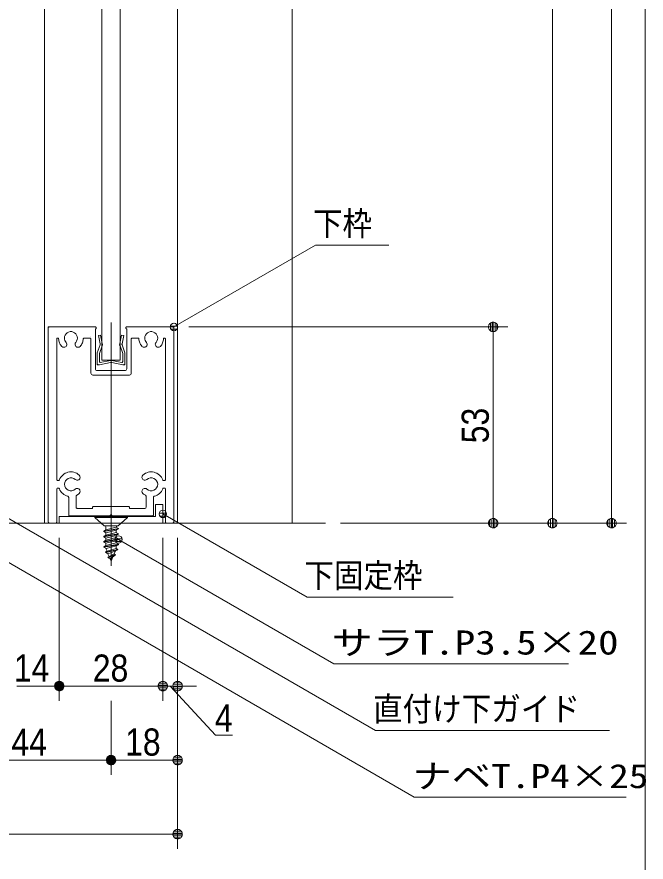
# Model space of a CAD drawing. Units: millimetres, scale not verified, with parts at other scales. Extents: x -6062 to 6062, y -3045 to 3045.
# Drawn here: x 1363 to 2214, y -2408 to -1266 of the extents above; entities that cross this region are included whole.
import ezdxf
from ezdxf.enums import TextEntityAlignment as Align

# ---------------------------------------------------------------- set-up
doc = ezdxf.new("R2010")
doc.units = ezdxf.units.MM
doc.header["$LTSCALE"] = 20
for name, color, linetype, lineweight in [('0-0_2寸法-1', 7, 'Continuous', 9), ('0-1_0', 7, 'Continuous', 9), ('0-2_2寸法-3', 7, 'Continuous', 9), ('0-3_2寸法-2', 7, 'Continuous', 9), ('0-4_1図面枠', 7, 'Continuous', 9), ('0-5_3一般', 7, 'Continuous', 9)]:
    doc.layers.add(name, color=color, linetype=linetype, lineweight=lineweight)
doc.styles.add('ＭＳ ゴシック', font='')
doc.styles.add('ＭＳ Ｐゴシック', font='')
doc.styles.get('ＭＳ ゴシック').set_extended_font_data('MS Gothic')
doc.styles.get('ＭＳ Ｐゴシック').set_extended_font_data('MS PGothic')

# ---------------------------------------------------------------- blocks, each defined once
blk = doc.blocks.new('グループ-14')
at = {"layer": '0-4_1図面枠'}
blk.add_lwpolyline([(-80000, 55400), (80000, 55400), (80000, -55400), (-80000, -55400)], close=True, dxfattribs=at)
blk = doc.blocks.new('図面枠')
at = {"layer": '0-4_1図面枠'}
blk.add_blockref('グループ-14', (0, 0), dxfattribs=at)
blk = doc.blocks.new('_Dot')
at = {"layer": '0-1_0'}
for p, q in [((-10, 0), (-20, 0)), ((9.78, 2), (-9.78, 2)), ((7.99, 6), (-7.99, 6)), ((9.16, -3.98), (-9.16, -3.98)), ((6, -7.98), (-6, -7.98))]:
    blk.add_line(p, q, dxfattribs=at)
for points in [[(10, 0), (9.92, 1.25), (9.69, 2.49), (9.3, 3.68), (8.76, 4.82), (8.09, 5.88), (7.29, 6.85), (6.37, 7.71), (5.36, 8.44), (4.26, 9.05), (3.09, 9.51), (1.87, 9.82), (0.63, 9.98), (-0.63, 9.98), (-1.87, 9.82), (-3.09, 9.51), (-4.26, 9.05), (-5.36, 8.44), (-6.37, 7.71), (-7.29, 6.85), (-8.09, 5.88), (-8.76, 4.82), (-9.3, 3.68), (-9.69, 2.49), (-9.92, 1.25), (-10, 0), (0, 0)], [(-10, 0), (-9.92, -1.25), (-9.69, -2.49), (-9.3, -3.68), (-8.76, -4.82), (-8.09, -5.88), (-7.29, -6.85), (-6.37, -7.71), (-5.36, -8.44), (-4.26, -9.05), (-3.09, -9.51), (-1.87, -9.82), (-0.63, -9.98), (0.63, -9.98), (1.87, -9.82), (3.09, -9.51), (4.26, -9.05), (5.36, -8.44), (6.37, -7.71), (7.29, -6.85), (8.09, -5.88), (8.76, -4.82), (9.3, -3.68), (9.69, -2.49), (9.92, -1.25), (10, 0), (0, 0)]]:
    blk.add_lwpolyline(points, close=True, dxfattribs=at)
blk = doc.blocks.new('グループ-71')
at = {"layer": '0-5_3一般'}
blk.add_line((46413.7, -39000), (71363.7, -39000), dxfattribs=at)
blk = doc.blocks.new('グループ-159')
at = {"layer": '0-5_3一般'}
for p, q in [((65313.7, -34600), (65313.7, 15604.9)), ((65813.7, 15604.9), (65813.7, -34600)), ((65813.7, -34600), (65313.7, -34600)), ((65563.7, -38327.7), (65563.7, -40027.7))]:
    blk.add_line(p, q, dxfattribs=at)
blk.add_lwpolyline([(67363.7, 20004.9), (67363.7, -39000), (63763.7, -39000), (63763.7, 20004.9)], close=True, dxfattribs=at)
blk = doc.blocks.new('グループ-160')
at = {"layer": '0-5_3一般'}
for p, q in [((65563.7, -34000), (65563.7, -34752)), ((65191.5, -34400.5), (65265, -34184.8)), ((65319.3, -34210.5), (65248.7, -34420)), ((65265, -34184.8), (65270.8, -34172.6)), ((65268, -34159.5), (65270.8, -34172.6)), ((65319.3, -34210.5), (65333.7, -34180)), ((65326.7, -34147.1), (65333.7, -34180)), ((65800.6, -34147.1), (65793.7, -34180)), ((65808, -34210.5), (65793.7, -34180)), ((65878.7, -34420), (65808, -34210.5)), ((65859.3, -34159.5), (65856.6, -34172.6)), ((65862.3, -34184.8), (65856.6, -34172.6)), ((65862.3, -34184.8), (65935.8, -34400.5)), ((65188.7, -34690), (65188.7, -34413.3)), ((65248.7, -34635.8), (65248.7, -34420)), ((65878.7, -34635.8), (65878.7, -34420)), ((65938.7, -34413.3), (65938.7, -34690)), ((65188.7, -34690), (65188.7, -34720)), ((65248.7, -34720), (65545, -34661.8)), ((65272.4, -34655.5), (65545, -34601.8)), ((65854.9, -34655.5), (65582.3, -34601.8)), ((65878.7, -34720), (65582.3, -34661.8)), ((65938.7, -34690), (65938.7, -34720)), ((65218.7, -34720), (65188.7, -34720)), ((65248.7, -34720), (65218.7, -34720)), ((65908.7, -34720), (65878.7, -34720)), ((65908.7, -34720), (65938.7, -34720))]:
    blk.add_line(p, q, dxfattribs=at)
for points in [[(65268, -34159.5), (65220, -33932.4), (65278.7, -33920), (65326.7, -34147.1)], [(65800.6, -34147.1), (65848.7, -33920), (65907.4, -33932.4), (65859.3, -34159.5)]]:
    blk.add_lwpolyline(points, dxfattribs=at)
for centre, radius, start, end in [((65228.9, -34167.7), 40, 334.72228, 353.33323), ((65228.9, -34167.7), 40, 353.33323, 11.94418), ((65228.9, -34167.7), 100, 334.72228, 353.33323), ((65228.9, -34167.7), 100, 353.33323, 11.94418), ((65898.5, -34167.7), 100, 168.05582, 186.66677), ((65898.5, -34167.7), 100, 186.66677, 205.27772), ((65898.5, -34167.7), 40, 168.05582, 186.66677), ((65898.5, -34167.7), 40, 186.66677, 205.27772), ((65218.7, -34413.3), 30, 167.36114, 180), ((65218.7, -34413.3), 30, 154.72228, 167.36114), ((65908.7, -34413.3), 30, 12.63886, 25.27772), ((65908.7, -34413.3), 30, 0, 12.63886), ((65218.7, -34690), 30, 180, 225), ((65268.7, -34635.8), 20, 180, 230.3825), ((65268.7, -34635.8), 20, 230.3825, 280.76501), ((65563.7, -34700), 100, 95.3825, 100.76501), ((65563.7, -34760), 100, 95.3825, 100.76501), ((65563.7, -34700), 100, 90, 95.3825), ((65563.7, -34760), 100, 90, 95.3825), ((65563.7, -34700), 100, 84.6175, 90), ((65563.7, -34760), 100, 84.6175, 90), ((65563.7, -34700), 100, 79.23499, 84.6175), ((65563.7, -34760), 100, 79.23499, 84.6175), ((65858.7, -34635.8), 20, 259.23499, 309.6175), ((65858.7, -34635.8), 20, 309.6175, 0), ((65908.7, -34690), 30, 315, 0), ((65218.7, -34690), 30, 225, 270), ((65908.7, -34690), 30, 270, 315)]:
    blk.add_arc(centre, radius, start, end, dxfattribs=at)
blk = doc.blocks.new('グループ-162')
at = {"layer": '0-5_3一般'}
for p, q in [((65563.7, -38810), (65563.7, -38761.7)), ((65563.7, -40153.6), (65563.7, -38810)), ((65123.7, -38830), (66003.7, -38830)), ((65123.7, -38850), (66003.7, -38850)), ((65753.7, -39070), (66003.7, -38850)), ((66003.7, -38830), (66003.7, -38850)), ((65363.7, -39227.3), (65763.7, -39156.7)), ((65423.7, -39179.4), (65363.7, -39214)), ((65753.7, -39070), (65373.7, -39070)), ((65703.7, -39108.7), (65423.7, -39179.4)), ((65423.7, -39179.4), (65423.7, -39120)), ((65703.7, -39250), (65423.7, -39320.7)), ((65423.7, -39262), (65423.7, -39320.7)), ((65763.7, -39143.3), (65703.7, -39108.7)), ((65763.7, -39156.7), (65703.7, -39191.3)), ((65703.7, -39250), (65703.7, -39191.3)), ((65763.7, -39284.7), (65703.7, -39250)), ((65763.7, -39143.3), (65763.7, -39156.7)), ((65363.7, -39368.7), (65763.7, -39298)), ((65423.7, -39320.7), (65363.7, -39355.3)), ((65363.7, -39510), (65763.7, -39439.3)), ((65423.7, -39462), (65363.7, -39496.7)), ((65703.7, -39391.4), (65423.7, -39462)), ((65423.7, -39462), (65423.7, -39403.3)), ((65763.7, -39298), (65703.7, -39332.6)), ((65703.7, -39332.6), (65703.7, -39391.4)), ((65763.7, -39426), (65703.7, -39391.4)), ((65763.7, -39439.3), (65703.7, -39474)), ((65703.7, -39474), (65703.7, -39532.7)), ((65763.7, -39284.7), (65763.7, -39298)), ((65763.7, -39426), (65763.7, -39439.3)), ((65365.8, -39638), (65763.7, -39567.3)), ((65423.7, -39604.6), (65365.8, -39638)), ((65365.8, -39638), (65367.7, -39651.3)), ((65763.7, -39580.7), (65367.7, -39651.3)), ((65367.7, -39651.3), (65430.8, -39687.8)), ((65414.7, -39779.3), (65744.5, -39708.7)), ((65739.2, -39722), (65420.9, -39792.7)), ((65703.7, -39532.7), (65423.7, -39604.6)), ((65423.7, -39604.6), (65423.7, -39544.6)), ((65430.8, -39687.8), (65703.7, -39612.4)), ((65697.6, -39681.6), (65451.2, -39758.2)), ((65739.2, -39722), (65676.1, -39758.4)), ((65744.5, -39708.7), (65697.6, -39681.6)), ((65763.7, -39567.3), (65703.7, -39532.7)), ((65703.7, -39612.4), (65763.7, -39580.7)), ((65744.5, -39708.7), (65739.2, -39722)), ((65763.7, -39567.3), (65763.7, -39580.7)), ((65414.7, -39779.3), (65451.2, -39758.2)), ((65414.7, -39779.3), (65420.9, -39792.7)), ((65479.3, -39826.4), (65420.9, -39792.7)), ((65479.3, -39826.4), (65676.1, -39758.4)), ((65511.4, -39903.9), (65479.3, -39826.4)), ((65480.6, -39920.7), (65646.2, -39830.7)), ((65679.7, -39850), (65480.6, -39920.7)), ((65480.6, -39920.7), (65486.8, -39934)), ((65486.8, -39934), (65673.5, -39863.3)), ((65535.6, -39962.2), (65486.8, -39934)), ((65615.5, -39904.9), (65563.7, -40030)), ((65673.2, -39765.5), (65646.2, -39830.7)), ((65646.2, -39830.7), (65679.7, -39850)), ((65563.7, -40030), (65535.6, -39962.2))]:
    blk.add_line(p, q, dxfattribs=at)
for points in [[(65123.7, -38830), (65123.7, -38850), (65373.7, -39070)], [(65763.7, -39143.3), (65363.7, -39214), (65363.7, -39227.3)], [(65363.7, -39227.3), (65423.7, -39262), (65703.7, -39191.3)], [(65763.7, -39284.7), (65363.7, -39355.3), (65363.7, -39368.7)], [(65363.7, -39368.7), (65423.7, -39403.3), (65703.7, -39332.6)], [(65763.7, -39426), (65363.7, -39496.7), (65363.7, -39510)], [(65363.7, -39510), (65423.7, -39544.6), (65703.7, -39474)], [(65535.6, -39962.2), (65673.5, -39863.3), (65679.7, -39850)]]:
    blk.add_lwpolyline(points, dxfattribs=at)
for centre, radius, start, end in [((65373.7, -39120), 50, 45, 90), ((65373.7, -39120), 50, 0, 45), ((65753.7, -39120), 50, 128.85337, 167.70674), ((65753.7, -39120), 50, 90, 128.85337), ((65823.7, -39612.4), 400, 190.85321, 196.29264), ((65823.7, -39612.4), 400, 196.29264, 201.73206), ((65303.7, -39612.4), 400, 350.04076, 355.02038), ((65303.7, -39612.4), 400, 355.02038, 0), ((65303.7, -39612.4), 400, 337.5, 338.04607), ((65303.7, -39612.4), 400, 338.04607, 338.59214)]:
    blk.add_arc(centre, radius, start, end, dxfattribs=at)
blk = doc.blocks.new('グループ-164')
at = {"layer": '0-5_3一般'}
for p, q in [((63863.7, -33730), (63863.7, -33700)), ((63893.7, -33700), (63863.7, -33700)), ((63863.7, -33730), (63863.7, -38950)), ((65143.7, -33700), (63893.7, -33700)), ((65138.7, -34830), (65138.7, -33750)), ((65138.7, -33750), (65143.7, -33750)), ((65163.7, -33700), (65163.9, -33700)), ((65163.7, -33730), (65163.7, -33720)), ((65563.7, -33579.3), (65563.7, -38770)), ((65963.7, -33730), (65963.7, -33720)), ((65983.7, -33700), (67233.7, -33700)), ((65988.7, -33750), (65983.7, -33750)), ((65988.7, -33750), (65988.7, -34830)), ((67233.7, -33700), (67263.7, -33700)), ((67263.7, -33730), (67263.7, -33700)), ((67263.7, -38950), (67263.7, -33730)), ((64118.7, -34000), (64119.5, -34000)), ((64993.7, -34000), (64837.8, -34000)), ((65018.7, -33970), (65018.7, -33970)), ((66289.5, -34000), (66133.7, -34000)), ((67007.8, -34000), (67008.7, -34000)), ((64093.7, -34025), (64093.7, -37820)), ((65018.7, -34025), (65018.7, -34950)), ((66108.7, -34025), (66108.7, -34950)), ((67033.7, -37820), (67033.7, -34025)), ((65938.7, -34880), (65188.7, -34880)), ((66058.7, -35000), (65068.7, -35000)), ((64137.6, -37850), (64123.7, -37850)), ((67003.7, -37850), (66989.7, -37850)), ((64093.7, -38080), (64093.7, -38970)), ((64137.6, -38050), (64123.7, -38050)), ((66989.7, -38050), (67003.7, -38050)), ((67033.7, -38970), (67033.7, -38080)), ((64418.7, -38775), (64418.7, -38303.7)), ((64618.7, -38570), (64618.7, -38273)), ((66508.7, -38570), (66508.7, -38273)), ((66708.7, -38775), (66708.7, -38303.7)), ((65063.7, -38600), (65063.7, -38580)), ((66038.7, -38550), (65093.7, -38550)), ((66063.7, -38600), (66063.7, -38575)), ((65533.7, -38800), (64443.7, -38800)), ((65063.7, -38600), (64648.7, -38600)), ((65563.7, -38770), (65533.7, -38800)), ((65563.7, -38770), (65593.7, -38800)), ((65563.7, -38770), (65563.7, -38982.6)), ((66683.7, -38800), (65593.7, -38800)), ((66478.7, -38600), (66063.7, -38600)), ((64063.7, -39000), (63913.7, -39000)), ((67213.7, -39000), (67063.7, -39000))]:
    blk.add_line(p, q, dxfattribs=at)
for centre, radius, start, end in [((63893.7, -33730), 30, 135, 180), ((63893.7, -33730), 30, 90, 135), ((65143.7, -33720), 20, 45, 90), ((65143.7, -33730), 20, 270, 315), ((65143.7, -33720), 20, 0, 45), ((65143.7, -33730), 20, 315, 0), ((65983.7, -33720), 20, 135, 180), ((65983.7, -33730), 20, 180, 225), ((65983.7, -33720), 20, 90, 135), ((65983.7, -33730), 20, 225, 270), ((67233.7, -33730), 30, 45, 90), ((67233.7, -33730), 30, 0, 45), ((64118.7, -34025), 25, 135, 180), ((64118.7, -34025), 25, 90, 135), ((64119.5, -34025), 25, 46.99104, 90), ((64119.5, -34025), 25, 3.98208, 46.99104), ((64478.7, -34000), 175, 124.57097, 180), ((64478.7, -34000), 175, 180, 200.85806), ((64478.7, -34000), 175, 69.14194, 124.57097), ((64478.7, -34000), 175, 13.71292, 69.14194), ((64478.7, -34000), 175, 318.28389, 13.71292), ((64837.8, -34025), 25, 133.00896, 176.01792), ((64837.8, -34025), 25, 90, 133.00896), ((64993.7, -34025), 25, 45, 90), ((64993.7, -34025), 25, 0, 45), ((66133.7, -34025), 25, 135, 180), ((66133.7, -34025), 25, 90, 135), ((66289.5, -34025), 25, 46.99104, 90), ((66289.5, -34025), 25, 3.98208, 46.99104), ((66648.7, -34000), 175, 124.57097, 180), ((66648.7, -34000), 175, 180, 200.85806), ((66648.7, -34000), 175, 69.14194, 124.57097), ((66648.7, -34000), 175, 13.71292, 69.14194), ((66648.7, -34000), 175, 318.28389, 13.71292), ((67007.8, -34025), 25, 133.00896, 176.01792), ((67007.8, -34025), 25, 90, 133.00896), ((67008.7, -34025), 25, 45, 90), ((67008.7, -34025), 25, 0, 45), ((64478.7, -34000), 335, 183.98208, 201.88695), ((64478.7, -34000), 335, 201.88695, 219.79182), ((64478.7, -34000), 335, 219.79182, 220.75396), ((64478.7, -34000), 335, 219.79182, 220.75396), ((64478.7, -34000), 335, 220.75396, 221.71611), ((64478.7, -34000), 335, 220.75396, 221.71611), ((64288.3, -34169.7), 80, 221.71611, 275.85806), ((64288.3, -34169.7), 80, 275.85806, 330), ((64478.7, -34000), 175, 200.85806, 221.71611), ((64288.3, -34169.7), 80, 5.85806, 41.71611), ((64288.3, -34169.7), 80, 330, 5.85806), ((64669, -34169.7), 80, 174.14194, 210), ((64669, -34169.7), 80, 138.28389, 174.14194), ((64669, -34169.7), 80, 210, 264.14194), ((64669, -34169.7), 80, 264.14194, 318.28389), ((64478.7, -34000), 335, 318.28389, 337.15091), ((64478.7, -34000), 335, 337.15091, 356.01792), ((66648.7, -34000), 335, 183.98208, 201.88695), ((66648.7, -34000), 335, 201.88695, 219.79182), ((66648.7, -34000), 335, 219.79182, 220.75396), ((66648.7, -34000), 335, 219.79182, 220.75396), ((66648.7, -34000), 335, 220.75396, 221.71611), ((66648.7, -34000), 335, 220.75396, 221.71611), ((66458.3, -34169.7), 80, 221.71611, 275.85806), ((66458.3, -34169.7), 80, 275.85806, 330), ((66648.7, -34000), 175, 200.85806, 221.71611), ((66458.3, -34169.7), 80, 5.85806, 41.71611), ((66458.3, -34169.7), 80, 330, 5.85806), ((66839, -34169.7), 80, 174.14194, 210), ((66839, -34169.7), 80, 138.28389, 174.14194), ((66839, -34169.7), 80, 210, 264.14194), ((66839, -34169.7), 80, 264.14194, 318.28389), ((66648.7, -34000), 335, 318.28389, 337.15091), ((66648.7, -34000), 335, 337.15091, 356.01792), ((65188.7, -34830), 50, 180, 225), ((65188.7, -34830), 50, 225, 270), ((65938.7, -34830), 50, 270, 315), ((65938.7, -34830), 50, 315, 0), ((65068.7, -34950), 50, 180, 225), ((65068.7, -34950), 50, 225, 270), ((66058.7, -34950), 50, 270, 315), ((66058.7, -34950), 50, 315, 0), ((64478.7, -37950), 335, 103.70953, 159.13518), ((64478.7, -37950), 335, 48.28389, 103.70953), ((66648.7, -37950), 335, 76.29047, 131.71611), ((66648.7, -37950), 335, 20.86482, 76.29047), ((64123.7, -37820), 30, 180, 225), ((64123.7, -37820), 30, 225, 270), ((64137.6, -37820), 30, 270, 304.56759), ((64137.6, -37820), 30, 304.56759, 339.13518), ((64478.7, -37950), 175, 114.14194, 180), ((64478.7, -37950), 175, 48.28389, 114.14194), ((64648.4, -37759.7), 80, 228.28389, 264.14194), ((64648.4, -37759.7), 80, 264.14194, 300), ((64648.4, -37759.7), 80, 300, 354.14194), ((64648.4, -37759.7), 80, 354.14194, 48.28389), ((66479, -37759.7), 80, 131.71611, 185.85806), ((66479, -37759.7), 80, 185.85806, 240), ((66479, -37759.7), 80, 240, 275.85806), ((66479, -37759.7), 80, 275.85806, 311.71611), ((66648.7, -37950), 175, 65.85806, 131.71611), ((66648.7, -37950), 175, 0, 65.85806), ((66989.7, -37820), 30, 200.86482, 235.43241), ((66989.7, -37820), 30, 235.43241, 270), ((67003.7, -37820), 30, 270, 315), ((67003.7, -37820), 30, 315, 0), ((64123.7, -38080), 30, 135, 180), ((64123.7, -38080), 30, 90, 135), ((64137.6, -38080), 30, 55.43241, 90), ((64137.6, -38080), 30, 20.86482, 55.43241), ((64478.7, -37950), 335, 200.86482, 228.29494), ((64478.7, -37950), 175, 180, 245.85806), ((64478.7, -37950), 175, 245.85806, 311.71611), ((64648.4, -38140.3), 80, 95.85806, 131.71611), ((64648.4, -38140.3), 80, 60, 95.85806), ((64648.4, -38140.3), 80, 5.85806, 60), ((66479, -38140.3), 80, 120, 174.14194), ((66479, -38140.3), 80, 84.14194, 120), ((66479, -38140.3), 80, 48.28389, 84.14194), ((66648.7, -37950), 175, 228.28389, 294.14194), ((66648.7, -37950), 175, 294.14194, 0), ((66648.7, -37950), 335, 311.70506, 339.13518), ((66989.7, -38080), 30, 124.56759, 159.13518), ((66989.7, -38080), 30, 90, 124.56759), ((67003.7, -38080), 30, 45, 90), ((67003.7, -38080), 30, 0, 45), ((64478.7, -37950), 335, 228.29494, 255.72505), ((64388.7, -38303.7), 30, 37.86252, 75.72505), ((64388.7, -38303.7), 30, 0, 37.86252), ((64648.7, -38273), 30, 148.8795, 180), ((64648.7, -38273), 30, 117.75899, 148.8795), ((64478.7, -37950), 335, 297.75899, 304.73755), ((64478.7, -37950), 335, 304.73755, 311.71611), ((64648.4, -38140.3), 80, 311.71611, 5.85806), ((66479, -38140.3), 80, 174.14194, 228.28389), ((66648.7, -37950), 335, 228.28389, 235.26245), ((66648.7, -37950), 335, 235.26245, 242.24101), ((66478.7, -38273), 30, 31.1205, 62.24101), ((66478.7, -38273), 30, 0, 31.1205), ((66738.7, -38303.7), 30, 142.13748, 180), ((66738.7, -38303.7), 30, 104.27495, 142.13748), ((66648.7, -37950), 335, 284.27495, 311.70506), ((64648.7, -38570), 30, 180, 225), ((65093.7, -38580), 30, 135, 180), ((65093.7, -38580), 30, 90, 135), ((66038.7, -38575), 25, 45, 90), ((66038.7, -38575), 25, 0, 45), ((66478.7, -38570), 30, 315, 0), ((64443.7, -38775), 25, 180, 225), ((64443.7, -38775), 25, 225, 270), ((64648.7, -38570), 30, 225, 270), ((66478.7, -38570), 30, 270, 315), ((66683.7, -38775), 25, 270, 315), ((66683.7, -38775), 25, 315, 0), ((63913.7, -38950), 50, 180, 225), ((63913.7, -38950), 50, 225, 270), ((64063.7, -38970), 30, 270, 315), ((64063.7, -38970), 30, 315, 0), ((67063.7, -38970), 30, 180, 225), ((67063.7, -38970), 30, 225, 270), ((67213.7, -38950), 50, 270, 315), ((67213.7, -38950), 50, 315, 0)]:
    blk.add_arc(centre, radius, start, end, dxfattribs=at)
blk = doc.blocks.new('グループ-167')
at = {"layer": '0-5_3一般'}
for p, q in [((66963.7, -38500), (66963.7, -39000)), ((65563.7, -38748.3), (65563.7, -39148.3)), ((64163.7, -39000), (64163.7, -38820)), ((66963.7, -39000), (64163.7, -39000))]:
    blk.add_line(p, q, dxfattribs=at)
blk.add_lwpolyline([(66963.7, -38500), (66763.7, -38500), (66763.7, -38820), (64163.7, -38820)], dxfattribs=at)
blk = doc.blocks.new('グループ-174')
at = {"layer": '0-5_3一般'}
for name in ['グループ-159', 'グループ-164', 'グループ-160', 'グループ-167', 'グループ-162']:
    blk.add_blockref(name, (0, 0), dxfattribs=at)
blk = doc.blocks.new('グループ-175')
at = {"layer": '0-5_3一般'}
blk.add_line((70463.7, 20804.9), (70463.7, -39000), dxfattribs=at)
blk = doc.blocks.new('グループ-176')
at = {"layer": '0-5_3一般'}
for name in ['グループ-174', 'グループ-71', 'グループ-175']:
    blk.add_blockref(name, (0, 0), dxfattribs=at)

msp = doc.modelspace()

# ---------------------------------------------------------------- linework, layer by layer
at = {"layer": '0-0_2寸法-1'}
for p, q in [((2167.18, 1027.53), (2167.18, -1937.29)), ((2087.18, 987.53), (2087.18, -1937.29)), ((1595.68, -1685), (2027.18, -1685)), ((2007.18, -1697.71), (2007.18, -1937.29)), ((1800.68, -1950), (2027.18, -1950)), ((2027.18, -1950), (2107.18, -1950)), ((2107.18, -1950), (2187.18, -1950)), ((1420.68, -1970), (1420.68, -2190)), ((1420.68, -1970), (1420.68, -2190)), ((1560.68, -1970), (1560.68, -2190)), ((1363.4, -2170), (1407.97, -2170)), ((1547.97, -2170), (1433.4, -2170)), ((1490.68, -2190), (1490.68, -2290)), ((1490.68, -2190), (1490.68, -2290)), ((1580.68, -2190), (1580.68, -2290)), ((1283.4, -2270), (1477.97, -2270)), ((1567.97, -2270), (1503.4, -2270)), ((1580.68, -2290), (1580.68, -2390)), ((753.4, -2370), (1567.97, -2370))]:
    msp.add_line(p, q, dxfattribs=at)
at = {"layer": '0-2_2寸法-3'}
for p, q in [((1580.58, -1684.01), (1570.79, -1684.01)), ((1579.68, -1688.01), (1571.69, -1688.01)), ((1575.86, -1680.01), (1575.51, -1680.01)), ((1575.86, -1680.01), (1575.51, -1680.01)), ((1565.58, -1936.51), (1555.79, -1936.51)), ((1564.68, -1940.51), (1556.69, -1940.51)), ((1560.86, -1932.51), (1560.51, -1932.51)), ((1560.86, -1932.51), (1560.51, -1932.51)), ((1505.58, -1970.97), (1495.79, -1970.97)), ((1504.68, -1974.97), (1496.69, -1974.97)), ((1500.86, -1966.97), (1500.51, -1966.97)), ((1500.86, -1966.97), (1500.51, -1966.97))]:
    msp.add_line(p, q, dxfattribs=at)
for points in [[(1575.68, -1685), (1767.18, -1574.44), (1865.96, -1574.44)], [(1560.68, -1937.5), (1755.54, -2050), (1953.09, -2050)], [(1350.68, -1942.75), (1848.22, -2230), (2164.23, -2230)], [(1500.68, -1971.97), (1791.73, -2140), (2108.89, -2140)], [(1330.7, -1991.07), (1900.43, -2320), (2186.73, -2320)]]:
    msp.add_lwpolyline(points, dxfattribs=at)
for centre in [(1575.68, -1685), (1575.68, -1685), (1560.68, -1937.5), (1560.68, -1937.5), (1500.68, -1971.97), (1500.68, -1971.97)]:
    msp.add_circle(centre, 5.01, dxfattribs=at)
at = {"layer": '0-3_2寸法-2'}
for p, q in [((1560.68, -1970), (1560.68, -2190)), ((1580.68, -1970), (1580.68, -2190)), ((1547.97, -2170), (1535.26, -2170)), ((1560.68, -2170), (1580.68, -2170)), ((1593.4, -2170), (1606.11, -2170))]:
    msp.add_line(p, q, dxfattribs=at)
msp.add_lwpolyline([(1655.02, -2236.47), (1631.68, -2236.47), (1570.68, -2170)], dxfattribs=at)

# ---------------------------------------------------------------- block references
at = {"layer": '0-0_2寸法-1', "xscale": 0.6356201, "yscale": 0.6356201}
for p, rotation in [((2007.18, -1685), 90), ((2007.18, -1950), 270), ((2087.18, -1950), 270), ((2167.18, -1950), 270), ((1420.68, -2170), 180), ((1490.68, -2270), 180)]:
    msp.add_blockref('_Dot', p, dxfattribs=dict(at, rotation=rotation))
for p in [(1420.68, -2170), (1560.68, -2170), (1490.68, -2270), (1580.68, -2270), (1580.68, -2370)]:
    msp.add_blockref('_Dot', p, dxfattribs=at)
at = {"layer": '0-3_2寸法-2', "xscale": 0.6356201, "yscale": 0.6356201}
msp.add_blockref('_Dot', (1560.68, -2170), dxfattribs=at)
at = {"layer": '0-3_2寸法-2', "xscale": 0.6356201, "yscale": 0.6356201, "rotation": 180}
msp.add_blockref('_Dot', (1580.68, -2170), dxfattribs=at)
at = {"layer": '0-4_1図面枠', "xscale": 0.05, "yscale": 0.05}
msp.add_blockref('図面枠', (-1787.5, 0), dxfattribs=at)
at = {"layer": '0-5_3一般', "xscale": 0.05, "yscale": 0.05}
msp.add_blockref('グループ-176', (-1787.5, 0), dxfattribs=at)

# ---------------------------------------------------------------- texts
at = {"layer": '0-0_2寸法-1', "style": 'ＭＳ Ｐゴシック', "width": 0.9}
msp.add_text('53', height=36.66, rotation=90, dxfattribs=at).set_placement((2012.24, -1842.09), align=Align.BOTTOM_LEFT)
for s, p in [('14', (1359.27, -2174.96)), ('28', (1465.99, -2175.06)), ('44', (1355.99, -2275.06)), ('18', (1509.65, -2274.96))]:
    msp.add_text(s, height=36.66, dxfattribs=at).set_placement(p, align=Align.BOTTOM_LEFT)
at = {"layer": '0-2_2寸法-3', "style": 'ＭＳ ゴシック'}
for s, width, p in [('下枠', 0.9, (1763.53, -1571.27)), ('下固定枠', 0.9, (1751.89, -2046.66)), ('サラT.P3.5×20', 1.25, (1788.85, -2137.23)), ('直付け下ガイド', 0.9, (1844.76, -2226.83)), ('ナベT.P4×25', 1.2, (1897.93, -2317.61))]:
    msp.add_text(s, height=32.55, dxfattribs=dict(at, width=width)).set_placement(p, align=Align.BOTTOM_LEFT)
at = {"layer": '0-3_2寸法-2', "style": 'ＭＳ Ｐゴシック', "width": 0.9}
msp.add_text('4', height=36.66, dxfattribs=at).set_placement((1630.95, -2242.52), align=Align.BOTTOM_LEFT)

doc.saveas('drawing.dxf')
